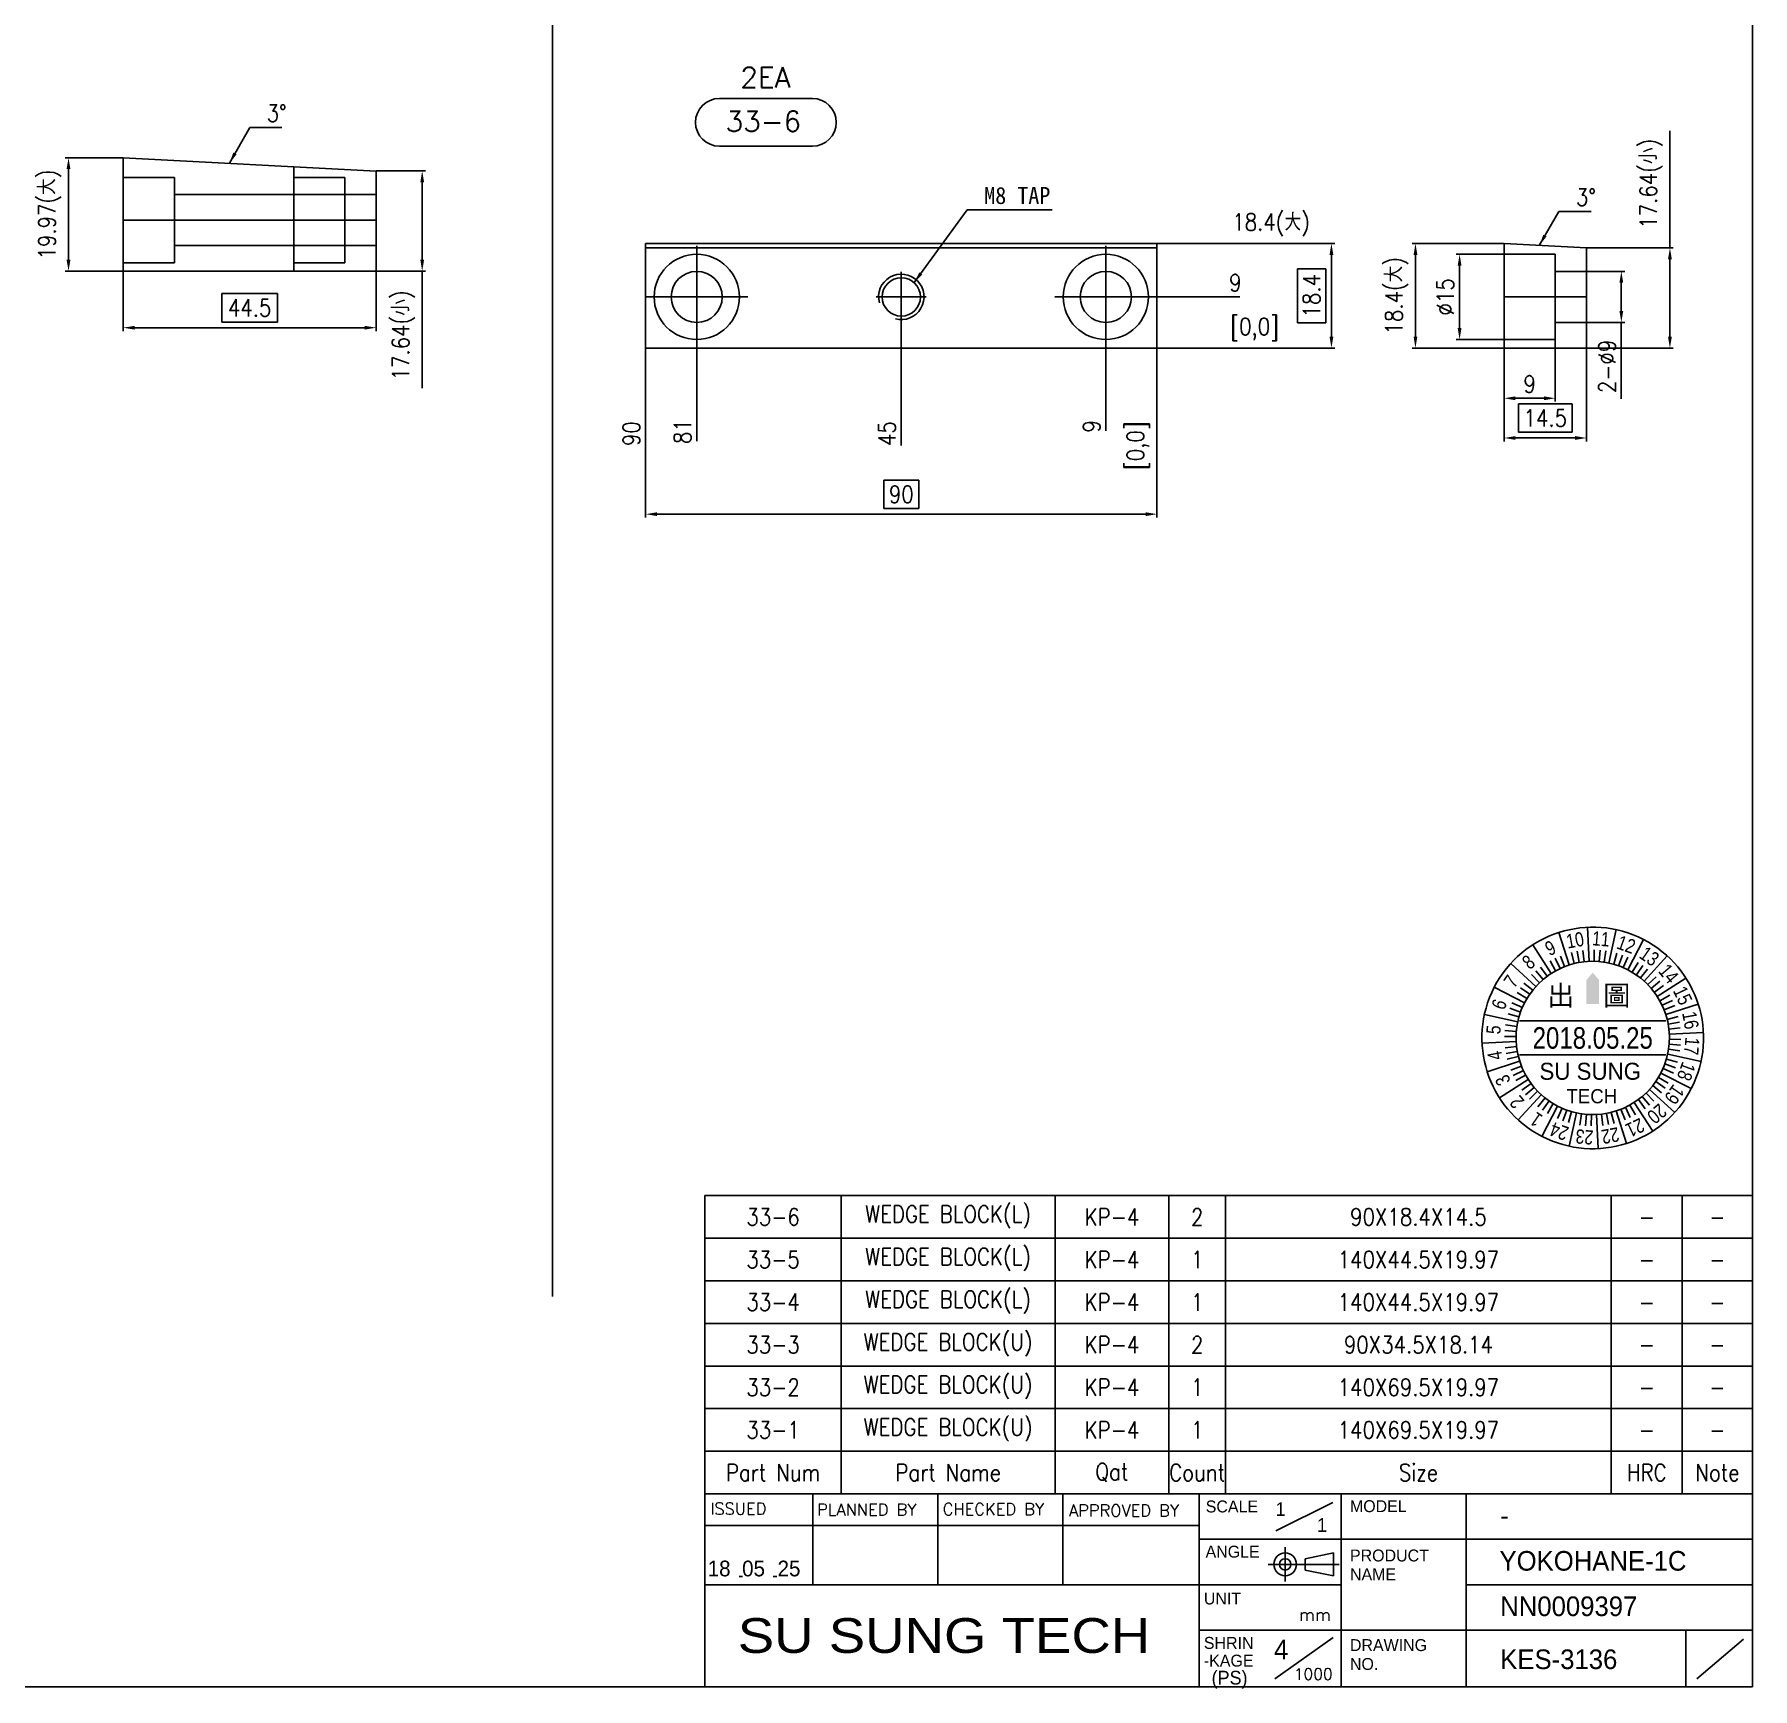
# Model space of a CAD drawing. Header units: millimetres. Extents: x 632 to 3922, y 1402 to 2001.
# Drawn here: x 1152.3 to 1454.7, y 1402.2 to 1693.4 of the extents above; entities that cross this region are included whole.
import ezdxf
from ezdxf.enums import TextEntityAlignment as Align
from ezdxf.lldxf.tags import DXFTag

# ---------------------------------------------------------------- set-up
doc = ezdxf.new("R2010")
doc.units = ezdxf.units.MM
for name, color, linetype in [('11', 11, 'Continuous'), ('2', 2, 'Continuous'), ('3', 3, 'Continuous'), ('4', 4, 'Continuous'), ('6', 6, 'Continuous'), ('7', 7, 'Continuous'), ('BCE', 1, 'CENTER'), ('BO', 7, 'Continuous'), ('BTL', 5, 'Continuous'), ('CE', 1, 'CENTER'), ('DIM', 7, 'Continuous'), ('L1', 31, 'Continuous')]:
    doc.layers.add(name, color=color, linetype=linetype)
doc.styles.add('1', font='ROMANK.shx')
doc.styles.add('JM_Standard', font='', dxfattribs={"height": 3})
doc.styles.add('KK', font='')
doc.styles.add('ROMANS', font='romans.shx', dxfattribs={"width": 0.8, "height": 3})
doc.styles.get("Standard").update_dxf_attribs({"font": ''})
doc.styles.add('SY', font='romans.shx', dxfattribs={"width": 0.85, "height": 3, "bigfont": 'ghs.shx'})
doc.styles.add('돋움', font='', dxfattribs={"width": 0.85})
doc.styles.get('JM_Standard').set_extended_font_data('DotumChe')
doc.styles.get('KK').set_extended_font_data('Gulim')
doc.styles.get('Standard').set_extended_font_data('Arial')
doc.styles.get('돋움').set_extended_font_data('Dotum')
tags = doc.linetypes.add('CENTER', pattern=[2, 1.25, -0.25, 0.25, -0.25]).pattern_tags.tags
tags[10:11] = [DXFTag(74, 4), DXFTag(75, 0), DXFTag(340, '0'), DXFTag(46, 1.0), DXFTag(50, 0.0), DXFTag(44, 0.0), DXFTag(45, 0.0)]
tags[8:9] = [DXFTag(74, 4), DXFTag(75, 0), DXFTag(340, '0'), DXFTag(46, 1.0), DXFTag(50, 0.0), DXFTag(44, 0.0), DXFTag(45, 0.0)]
tags[6:7] = [DXFTag(74, 4), DXFTag(75, 0), DXFTag(340, '0'), DXFTag(46, 1.0), DXFTag(50, 0.0), DXFTag(44, 0.0), DXFTag(45, 0.0)]
tags[4:5] = [DXFTag(74, 4), DXFTag(75, 0), DXFTag(340, '0'), DXFTag(46, 1.0), DXFTag(50, 0.0), DXFTag(44, 0.0), DXFTag(45, 0.0)]
doc.dimstyles.new('BaseStyle', dxfattribs={"dimtxt": 3, "dimasz": 2, "dimexe": 0.6, "dimexo": 0, "dimgap": 1, "dimtad": 1, "dimdsep": 46, "dimtxsty": 'SY', "dimcen": 0, "dimclrd": 3, "dimclre": 3, "dimclrt": 7, "dimaunit": 1, "dimazin": 0, "dimtfac": 1, "dimtmove": 0, "dimatfit": 3, "dimfxl": 1, "dimtolj": 1, "dimtzin": 0, "dimarcsym": 0})

# ---------------------------------------------------------------- blocks, each defined once
blk = doc.blocks.new('*D342')
at = {"layer": 'Defpoints', "color": 0}
for p in [(1167.95, 1671.71), (1158.32, 1651.74), (1167.95, 1651.74)]:
    blk.add_point(p, dxfattribs=at)
at = {"layer": 'DIM', "color": 3, "lineweight": -2}
for p, q in [((1167.95, 1671.71), (1157.72, 1671.71)), ((1158.32, 1669.71), (1158.32, 1653.74)), ((1167.95, 1651.74), (1157.72, 1651.74))]:
    blk.add_line(p, q, dxfattribs=at)
at = {"layer": 'DIM', "color": 3}
for points in [[(1158.65, 1669.71), (1157.98, 1669.71), (1158.32, 1671.71)], [(1157.98, 1653.74), (1158.65, 1653.74), (1158.32, 1651.74)]]:
    blk.add_solid(points, dxfattribs=at)
at = {"layer": 'DIM', "color": 7, "insert": (1155.03, 1661.72), "char_height": 3, "attachment_point": 5, "rotation": 90, "style": 'SY', "bg_fill": 3, "box_fill_scale": 1.1, "bg_fill_color": 256, "bg_fill_true_color": 13158600, "bg_fill_transparency": 0}
blk.add_mtext('\\A1;19.97(大)', dxfattribs=at)
blk = doc.blocks.new('*D343')
at = {"layer": 'Defpoints', "color": 0}
for p in [(1212.45, 1669.38), (1212.45, 1651.74), (1220.56, 1651.74)]:
    blk.add_point(p, dxfattribs=at)
at = {"layer": 'DIM', "color": 3, "lineweight": -2}
for p, q in [((1212.45, 1669.38), (1221.16, 1669.38)), ((1220.56, 1667.38), (1220.56, 1653.74)), ((1212.45, 1651.74), (1221.16, 1651.74)), ((1220.56, 1651.74), (1220.56, 1631.15))]:
    blk.add_line(p, q, dxfattribs=at)
at = {"layer": 'DIM', "color": 3}
for points in [[(1220.9, 1667.38), (1220.23, 1667.38), (1220.56, 1669.38)], [(1220.23, 1653.74), (1220.9, 1653.74), (1220.56, 1651.74)]]:
    blk.add_solid(points, dxfattribs=at)
at = {"layer": 'DIM', "color": 7, "insert": (1217.28, 1640.44), "char_height": 3, "attachment_point": 5, "rotation": 90, "style": 'SY', "bg_fill": 3, "box_fill_scale": 1.1, "bg_fill_color": 256, "bg_fill_true_color": 13158600, "bg_fill_transparency": 0}
blk.add_mtext('\\A1;17.64(小)', dxfattribs=at)
blk = doc.blocks.new('*D344')
at = {"layer": 'Defpoints', "color": 0}
for p in [(1167.95, 1651.74), (1212.45, 1651.74), (1167.95, 1641.79)]:
    blk.add_point(p, dxfattribs=at)
at = {"layer": 'DIM', "color": 3, "lineweight": -2}
for p, q in [((1167.95, 1651.74), (1167.95, 1641.19)), ((1212.45, 1651.74), (1212.45, 1641.19)), ((1210.45, 1641.79), (1169.95, 1641.79))]:
    blk.add_line(p, q, dxfattribs=at)
at = {"layer": 'DIM', "color": 3}
for points in [[(1169.95, 1642.12), (1169.95, 1641.46), (1167.95, 1641.79)], [(1210.45, 1641.46), (1210.45, 1642.12), (1212.45, 1641.79)]]:
    blk.add_solid(points, dxfattribs=at)
at = {"layer": 'DIM', "color": 7, "insert": (1190.2, 1645.29), "char_height": 3, "attachment_point": 5, "style": 'SY', "bg_fill": 3, "box_fill_scale": 1.1, "bg_fill_color": 256, "bg_fill_true_color": 13158600, "bg_fill_transparency": 0}
blk.add_mtext('\\A1;44.5', dxfattribs=at)
at = {"layer": 'DIM', "color": 3, "lineweight": -2}
for p, q in [((1195.08, 1647.79), (1185.31, 1647.79)), ((1185.31, 1647.79), (1185.31, 1642.79)), ((1195.08, 1642.79), (1195.08, 1647.79)), ((1185.31, 1642.79), (1195.08, 1642.79))]:
    blk.add_line(p, q, dxfattribs=at)
blk = doc.blocks.new('PCT_1_8')
at = {"layer": 'BCE'}
for p, q in [((0, 4.4), (0, -4.4)), ((4.4, 0), (-4.4, 0))]:
    blk.add_line(p, q, dxfattribs=at)
at = {"layer": 'BO'}
blk.add_circle((0, 0), 3.38, dxfattribs=at)
at = {"layer": 'BTL'}
blk.add_arc((0, 0), 4, 255, 195, dxfattribs=at)
blk = doc.blocks.new('*D352')
at = {"layer": 'BO', "color": 3, "lineweight": -2}
blk.add_line((1349.88, 1638.21), (1349.88, 1616.83), dxfattribs=at)
at = {"layer": 'Defpoints', "color": 0}
for p in [(1349.88, 1638.21), (1349.88, 1638.21), (1349.88, 1626.21)]:
    blk.add_point(p, dxfattribs=at)
at = {"layer": 'BO', "color": 2, "insert": (1346.59, 1621.02), "char_height": 3, "attachment_point": 5, "rotation": 90, "style": 'SY'}
blk.add_mtext('\\A1;[0,0]', dxfattribs=at)
blk = doc.blocks.new('*D353')
at = {"layer": 'BO', "color": 3, "lineweight": -2}
blk.add_line((1349.88, 1638.21), (1371.26, 1638.21), dxfattribs=at)
at = {"layer": 'Defpoints', "color": 0}
for p in [(1349.88, 1638.21), (1349.88, 1638.21), (1361.88, 1638.21)]:
    blk.add_point(p, dxfattribs=at)
at = {"layer": 'BO', "color": 2, "insert": (1367.07, 1641.49), "char_height": 3, "attachment_point": 5, "style": 'SY'}
blk.add_mtext('\\A1;[0,0]', dxfattribs=at)
blk = doc.blocks.new('*D354')
at = {"layer": 'BO', "color": 3, "lineweight": -2}
blk.add_line((1340.88, 1638.21), (1340.88, 1623.63), dxfattribs=at)
at = {"layer": 'Defpoints', "color": 0}
for p in [(1340.88, 1638.21), (1349.88, 1638.21)]:
    blk.add_point(p, dxfattribs=at)
at = {"layer": 'BO', "color": 7, "insert": (1338.38, 1624.42), "char_height": 3, "attachment_point": 5, "rotation": 90, "style": 'SY', "bg_fill": 3, "box_fill_scale": 1.1, "bg_fill_color": 256, "bg_fill_true_color": 13158600, "bg_fill_transparency": 0}
blk.add_mtext('\\A1;9', dxfattribs=at)
at = {"layer": 'Defpoints', "color": 0}
blk.add_point((1340.88, 1626.21), dxfattribs=at)
blk = doc.blocks.new('*D355')
at = {"layer": 'BO', "color": 3, "lineweight": -2}
blk.add_line((1304.88, 1647.21), (1304.88, 1621.08), dxfattribs=at)
at = {"layer": 'Defpoints', "color": 0}
for p in [(1304.88, 1647.21), (1349.88, 1638.21)]:
    blk.add_point(p, dxfattribs=at)
at = {"layer": 'BO', "color": 7, "insert": (1302.38, 1623.14), "char_height": 3, "attachment_point": 5, "rotation": 90, "style": 'SY', "bg_fill": 3, "box_fill_scale": 1.1, "bg_fill_color": 256, "bg_fill_true_color": 13158600, "bg_fill_transparency": 0}
blk.add_mtext('\\A1;45', dxfattribs=at)
at = {"layer": 'Defpoints', "color": 0}
blk.add_point((1304.88, 1626.21), dxfattribs=at)
blk = doc.blocks.new('*D356')
at = {"layer": 'BO', "color": 3, "lineweight": -2}
blk.add_line((1268.88, 1638.21), (1268.88, 1621.81), dxfattribs=at)
at = {"layer": 'Defpoints', "color": 0}
for p in [(1268.88, 1638.21), (1349.88, 1638.21)]:
    blk.add_point(p, dxfattribs=at)
at = {"layer": 'BO', "color": 7, "insert": (1266.38, 1623.51), "char_height": 3, "attachment_point": 5, "rotation": 90, "style": 'SY', "bg_fill": 3, "box_fill_scale": 1.1, "bg_fill_color": 256, "bg_fill_true_color": 13158600, "bg_fill_transparency": 0}
blk.add_mtext('\\A1;81', dxfattribs=at)
at = {"layer": 'Defpoints', "color": 0}
blk.add_point((1268.88, 1626.21), dxfattribs=at)
blk = doc.blocks.new('*D357')
at = {"layer": 'BO', "color": 3, "lineweight": -2}
blk.add_line((1259.88, 1638.21), (1259.88, 1621.08), dxfattribs=at)
at = {"layer": 'Defpoints', "color": 0}
for p in [(1259.88, 1638.21), (1349.88, 1638.21)]:
    blk.add_point(p, dxfattribs=at)
at = {"layer": 'BO', "color": 7, "insert": (1257.38, 1623.14), "char_height": 3, "attachment_point": 5, "rotation": 90, "style": 'SY', "bg_fill": 3, "box_fill_scale": 1.1, "bg_fill_color": 256, "bg_fill_true_color": 13158600, "bg_fill_transparency": 0}
blk.add_mtext('\\A1;90', dxfattribs=at)
at = {"layer": 'Defpoints', "color": 0}
blk.add_point((1259.88, 1626.21), dxfattribs=at)
blk = doc.blocks.new('*D358')
at = {"layer": 'BO', "color": 3, "lineweight": -2}
blk.add_line((1349.88, 1647.21), (1364.46, 1647.21), dxfattribs=at)
at = {"layer": 'Defpoints', "color": 0}
for p in [(1349.88, 1647.21), (1349.88, 1638.21)]:
    blk.add_point(p, dxfattribs=at)
at = {"layer": 'BO', "color": 7, "insert": (1363.67, 1649.71), "char_height": 3, "attachment_point": 5, "style": 'SY', "bg_fill": 3, "box_fill_scale": 1.1, "bg_fill_color": 256, "bg_fill_true_color": 13158600, "bg_fill_transparency": 0}
blk.add_mtext('\\A1;9', dxfattribs=at)
at = {"layer": 'Defpoints', "color": 0}
blk.add_point((1361.88, 1647.21), dxfattribs=at)
blk = doc.blocks.new('*D359')
at = {"layer": 'BO', "color": 3, "lineweight": -2}
blk.add_line((1349.88, 1656.61), (1377.04, 1656.61), dxfattribs=at)
at = {"layer": 'Defpoints', "color": 0}
for p in [(1349.88, 1656.61), (1349.88, 1638.21)]:
    blk.add_point(p, dxfattribs=at)
at = {"layer": 'BO', "color": 7, "insert": (1369.96, 1659.89), "char_height": 3, "attachment_point": 5, "style": 'SY', "bg_fill": 3, "box_fill_scale": 1.1, "bg_fill_color": 256, "bg_fill_true_color": 13158600, "bg_fill_transparency": 0}
blk.add_mtext('\\A1;18.4(大)', dxfattribs=at)
at = {"layer": 'Defpoints', "color": 0}
blk.add_point((1361.88, 1656.61), dxfattribs=at)
blk = doc.blocks.new('*D360')
at = {"layer": 'Defpoints', "color": 0}
for p in [(1259.88, 1638.21), (1349.88, 1638.21), (1349.88, 1608.96)]:
    blk.add_point(p, dxfattribs=at)
at = {"layer": 'DIM', "color": 3, "lineweight": -2}
for p, q in [((1259.88, 1638.21), (1259.88, 1608.36)), ((1349.88, 1638.21), (1349.88, 1608.36)), ((1261.88, 1608.96), (1347.88, 1608.96))]:
    blk.add_line(p, q, dxfattribs=at)
at = {"layer": 'DIM', "color": 3}
for points in [[(1261.88, 1609.3), (1261.88, 1608.63), (1259.88, 1608.96)], [(1347.88, 1608.63), (1347.88, 1609.3), (1349.88, 1608.96)]]:
    blk.add_solid(points, dxfattribs=at)
at = {"layer": 'DIM', "color": 7, "insert": (1304.88, 1612.46), "char_height": 3, "attachment_point": 5, "style": 'SY', "bg_fill": 3, "box_fill_scale": 1.1, "bg_fill_color": 256, "bg_fill_true_color": 13158600, "bg_fill_transparency": 0}
blk.add_mtext('\\A1;90', dxfattribs=at)
at = {"layer": 'DIM', "color": 3, "lineweight": -2}
for p, q in [((1307.94, 1614.96), (1301.82, 1614.96)), ((1301.82, 1614.96), (1301.82, 1609.96)), ((1307.94, 1609.96), (1307.94, 1614.96)), ((1301.82, 1609.96), (1307.94, 1609.96))]:
    blk.add_line(p, q, dxfattribs=at)
blk = doc.blocks.new('*D361')
at = {"layer": 'Defpoints', "color": 0}
for p in [(1370.41, 1656.61), (1380.58, 1656.61), (1349.88, 1638.21)]:
    blk.add_point(p, dxfattribs=at)
at = {"layer": 'DIM', "color": 3, "lineweight": -2}
for p, q in [((1370.41, 1656.61), (1381.18, 1656.61)), ((1380.58, 1640.21), (1380.58, 1654.61)), ((1349.88, 1638.21), (1381.18, 1638.21))]:
    blk.add_line(p, q, dxfattribs=at)
at = {"layer": 'DIM', "color": 3}
for points in [[(1380.92, 1654.61), (1380.25, 1654.61), (1380.58, 1656.61)], [(1380.25, 1640.21), (1380.92, 1640.21), (1380.58, 1638.21)]]:
    blk.add_solid(points, dxfattribs=at)
at = {"layer": 'DIM', "color": 7, "insert": (1377.08, 1647.41), "char_height": 3, "attachment_point": 5, "rotation": 90, "style": 'SY', "bg_fill": 3, "box_fill_scale": 1.1, "bg_fill_color": 256, "bg_fill_true_color": 13158600, "bg_fill_transparency": 0}
blk.add_mtext('\\A1;18.4', dxfattribs=at)
at = {"layer": 'DIM', "color": 3, "lineweight": -2}
for p, q in [((1379.58, 1652.17), (1374.58, 1652.17)), ((1374.58, 1652.17), (1374.58, 1642.64)), ((1379.58, 1642.64), (1379.58, 1652.17)), ((1374.58, 1642.64), (1379.58, 1642.64))]:
    blk.add_line(p, q, dxfattribs=at)
blk = doc.blocks.new('*D362')
at = {"layer": 'Defpoints', "color": 0}
for p in [(1425.47, 1651.71), (1425.47, 1642.71), (1431.6, 1642.71)]:
    blk.add_point(p, dxfattribs=at)
at = {"layer": 'DIM', "color": 3, "lineweight": -2}
for p, q in [((1425.47, 1651.71), (1432.2, 1651.71)), ((1431.6, 1649.71), (1431.6, 1644.71)), ((1425.47, 1642.71), (1432.2, 1642.71)), ((1431.6, 1642.71), (1431.6, 1629.24))]:
    blk.add_line(p, q, dxfattribs=at)
at = {"layer": 'DIM', "color": 3}
for points in [[(1431.93, 1649.71), (1431.27, 1649.71), (1431.6, 1651.71)], [(1431.27, 1644.71), (1431.93, 1644.71), (1431.6, 1642.71)]]:
    blk.add_solid(points, dxfattribs=at)
at = {"layer": 'DIM', "color": 7, "insert": (1429.1, 1634.97), "char_height": 3, "attachment_point": 5, "rotation": 90, "style": 'SY', "bg_fill": 3, "box_fill_scale": 1.1, "bg_fill_color": 256, "bg_fill_true_color": 13158600, "bg_fill_transparency": 0}
blk.add_mtext('\\A1;2-%%c9', dxfattribs=at)
blk = doc.blocks.new('*D363')
at = {"layer": 'Defpoints', "color": 0}
for p in [(1403.14, 1654.71), (1410.97, 1654.71), (1410.97, 1639.71)]:
    blk.add_point(p, dxfattribs=at)
at = {"layer": 'DIM', "color": 3, "lineweight": -2}
for p, q in [((1410.97, 1654.71), (1402.54, 1654.71)), ((1403.14, 1641.71), (1403.14, 1652.71)), ((1410.97, 1639.71), (1402.54, 1639.71))]:
    blk.add_line(p, q, dxfattribs=at)
at = {"layer": 'DIM', "color": 3}
for points in [[(1403.47, 1652.71), (1402.8, 1652.71), (1403.14, 1654.71)], [(1402.8, 1641.71), (1403.47, 1641.71), (1403.14, 1639.71)]]:
    blk.add_solid(points, dxfattribs=at)
at = {"layer": 'DIM', "color": 7, "insert": (1400.64, 1647.21), "char_height": 3, "attachment_point": 5, "rotation": 90, "style": 'SY', "bg_fill": 3, "box_fill_scale": 1.1, "bg_fill_color": 256, "bg_fill_true_color": 13158600, "bg_fill_transparency": 0}
blk.add_mtext('\\A1;%%c15', dxfattribs=at)
blk = doc.blocks.new('*D364')
at = {"layer": 'Defpoints', "color": 0}
for p in [(1410.97, 1656.61), (1395.37, 1638.21), (1410.97, 1638.21)]:
    blk.add_point(p, dxfattribs=at)
at = {"layer": 'DIM', "color": 3, "lineweight": -2}
for p, q in [((1410.97, 1656.61), (1394.77, 1656.61)), ((1395.37, 1654.61), (1395.37, 1640.21)), ((1410.97, 1638.21), (1394.77, 1638.21))]:
    blk.add_line(p, q, dxfattribs=at)
at = {"layer": 'DIM', "color": 3}
for points in [[(1395.7, 1654.61), (1395.04, 1654.61), (1395.37, 1656.61)], [(1395.04, 1640.21), (1395.7, 1640.21), (1395.37, 1638.21)]]:
    blk.add_solid(points, dxfattribs=at)
at = {"layer": 'DIM', "color": 7, "insert": (1392.08, 1647.41), "char_height": 3, "attachment_point": 5, "rotation": 90, "style": 'SY', "bg_fill": 3, "box_fill_scale": 1.1, "bg_fill_color": 256, "bg_fill_true_color": 13158600, "bg_fill_transparency": 0}
blk.add_mtext('\\A1;18.4(大)', dxfattribs=at)
blk = doc.blocks.new('*D365')
at = {"layer": 'Defpoints', "color": 0}
for p in [(1419.97, 1639.71), (1410.97, 1638.21), (1419.97, 1629.37)]:
    blk.add_point(p, dxfattribs=at)
at = {"layer": 'DIM', "color": 3, "lineweight": -2}
for p, q in [((1419.97, 1639.71), (1419.97, 1628.77)), ((1410.97, 1638.21), (1410.97, 1628.77)), ((1412.97, 1629.37), (1417.97, 1629.37))]:
    blk.add_line(p, q, dxfattribs=at)
at = {"layer": 'DIM', "color": 3}
for points in [[(1412.97, 1629.7), (1412.97, 1629.03), (1410.97, 1629.37)], [(1417.97, 1629.03), (1417.97, 1629.7), (1419.97, 1629.37)]]:
    blk.add_solid(points, dxfattribs=at)
at = {"layer": 'DIM', "color": 7, "insert": (1415.47, 1631.87), "char_height": 3, "attachment_point": 5, "style": 'SY', "bg_fill": 3, "box_fill_scale": 1.1, "bg_fill_color": 256, "bg_fill_true_color": 13158600, "bg_fill_transparency": 0}
blk.add_mtext('\\A1;9', dxfattribs=at)
blk = doc.blocks.new('*D366')
at = {"layer": 'Defpoints', "color": 0}
for p in [(1410.97, 1638.21), (1425.47, 1638.21), (1425.47, 1622.38)]:
    blk.add_point(p, dxfattribs=at)
at = {"layer": 'DIM', "color": 3, "lineweight": -2}
for p, q in [((1410.97, 1638.21), (1410.97, 1621.78)), ((1425.47, 1638.21), (1425.47, 1621.78)), ((1412.97, 1622.38), (1423.47, 1622.38))]:
    blk.add_line(p, q, dxfattribs=at)
at = {"layer": 'DIM', "color": 3}
for points in [[(1412.97, 1622.71), (1412.97, 1622.04), (1410.97, 1622.38)], [(1423.47, 1622.04), (1423.47, 1622.71), (1425.47, 1622.38)]]:
    blk.add_solid(points, dxfattribs=at)
at = {"layer": 'DIM', "color": 7, "insert": (1418.22, 1625.88), "char_height": 3, "attachment_point": 5, "style": 'SY', "bg_fill": 3, "box_fill_scale": 1.1, "bg_fill_color": 256, "bg_fill_true_color": 13158600, "bg_fill_transparency": 0}
blk.add_mtext('\\A1;14.5', dxfattribs=at)
at = {"layer": 'DIM', "color": 3, "lineweight": -2}
for p, q in [((1422.92, 1628.38), (1413.52, 1628.38)), ((1413.52, 1628.38), (1413.52, 1623.38)), ((1422.92, 1623.38), (1422.92, 1628.38)), ((1413.52, 1623.38), (1422.92, 1623.38))]:
    blk.add_line(p, q, dxfattribs=at)
blk = doc.blocks.new('*D367')
at = {"layer": 'Defpoints', "color": 0}
for p in [(1425.47, 1655.85), (1440.15, 1655.85), (1425.47, 1638.21)]:
    blk.add_point(p, dxfattribs=at)
at = {"layer": 'DIM', "color": 3, "lineweight": -2}
for p, q in [((1440.15, 1655.85), (1440.15, 1676.44)), ((1425.47, 1655.85), (1440.75, 1655.85)), ((1440.15, 1640.21), (1440.15, 1653.85)), ((1425.47, 1638.21), (1440.75, 1638.21))]:
    blk.add_line(p, q, dxfattribs=at)
at = {"layer": 'DIM', "color": 3}
for points in [[(1440.49, 1653.85), (1439.82, 1653.85), (1440.15, 1655.85)], [(1439.82, 1640.21), (1440.49, 1640.21), (1440.15, 1638.21)]]:
    blk.add_solid(points, dxfattribs=at)
at = {"layer": 'DIM', "color": 7, "insert": (1436.87, 1667.14), "char_height": 3, "attachment_point": 5, "rotation": 90, "style": 'SY', "bg_fill": 3, "box_fill_scale": 1.1, "bg_fill_color": 256, "bg_fill_true_color": 13158600, "bg_fill_transparency": 0}
blk.add_mtext('\\A1;17.64(小)', dxfattribs=at)
blk = doc.blocks.new('A$C2EA02300')
for p, q in [((832, 9), (832, 585)), ((9, 9), (832, 9))]:
    blk.add_line(p, q)
blk = doc.blocks.new('20150224_1715439')
for p, q in [((-184.4, 34), (0, 34)), ((-184.4, 34), (-184.4, 0)), ((0, 0), (0, 34)), ((-184.4, 0), (0, 0))]:
    blk.add_line(p, q)
at = {"layer": 'L1', "color": 11}
for p, q in [((-165.4, 34), (-165.4, 18)), ((-143.4, 34), (-143.4, 18)), ((-121.4, 34), (-121.4, 18)), ((-97.4, 34), (-97.4, 0)), ((-72.4, 34), (-72.4, 0)), ((-50.4, 34), (-50.4, 0)), ((-73.9, 32.5), (-83.9, 27.5)), ((-184.4, 28.41), (-97.4, 28.41)), ((-97.4, 26), (0, 26)), ((-97.4, 26), (0, 26)), ((-82.27, 24.59), (-82.27, 18.59)), ((-85.27, 21.59), (-72.77, 21.59)), ((-78.77, 22.59), (-73.77, 23.59)), ((-78.77, 20.59), (-78.77, 22.59)), ((-73.77, 23.59), (-73.77, 19.59)), ((-73.77, 19.59), (-78.77, 20.59)), ((-184.4, 18), (-97.4, 18)), ((-97.4, 18), (-72.4, 18)), ((-50.4, 18), (0, 18)), ((-97.4, 10), (0, 10)), ((-11.74, 10), (-11.74, 0)), ((-73.84, 8.72), (-84.11, 1.44)), ((-9.81, 1.42), (-1.59, 8.43))]:
    blk.add_line(p, q, dxfattribs=at)
for radius in [2, 1]:
    blk.add_circle((-82.27, 21.59), radius, dxfattribs=at)
for s, height, style, p in [('ISSUED', 2.09, 'ROMANS', (-183.43, 30.35)), ('PLANNED BY', 2.09, 'ROMANS', (-164.64, 30.18)), ('CHECKED BY', 2.09, 'ROMANS', (-142.53, 30.26)), ('APPROVED BY', 2.09, 'ROMANS', (-120.3, 30.01)), ('SCALE', 2.1, '1', (-96.25, 30.73)), ('MODEL', 2.1, '1', (-70.87, 30.78)), ('ANGLE', 2.1, '1', (-96.28, 22.77)), ('PRODUCT', 2.1, '1', (-70.86, 22.1)), ('NAME', 2.1, '1', (-70.86, 18.79)), ('UNIT', 2.1, '1', (-96.58, 14.53)), ('mm', 2.2, 'ROMANS', (-79.86, 11.66)), ('SHRIN', 2.1, '1', (-96.58, 6.71)), ('DRAWING', 2.1, '1', (-70.87, 6.32)), ('-KAGE', 2.1, '1', (-96.58, 3.59)), ('1000', 2, 'ROMANS', (-80.76, 1.27)), ('NO.', 2.1, '1', (-70.87, 3))]:
    blk.add_text(s, height=height, dxfattribs=dict(style=style)).set_placement(p)
at = {"width": 2.57645}
blk.add_text('    .  .', height=2, dxfattribs=at).set_placement((-187.07, 19.3), (-171.07, 19.3), align=Align.FIT)
at = {"layer": '2', "style": 'KK', "width": 1.2}
blk.add_text('SU SUNG TECH', height=6.12, dxfattribs=at).set_placement((-178.61, 6))
blk = doc.blocks.new('20180522_1619423')
blk.add_blockref('20150224_1715439', (97.4, -26))
at = {"style": 'KK'}
for p in [(13.45, 5.32), (20.74, 2.52)]:
    blk.add_text('1', height=2.42, dxfattribs=at).set_placement(p, align=Align.MIDDLE_LEFT)
at = {"layer": '2', "style": 'KK'}
for s, height, p in [('-', 3.46, (52.98, 4.21)), ('YOKOHANE-1C', 3.456, (52.85, -3.79)), ('NN0009397', 3.456, (52.98, -11.79)), ('(PS)', 2.419, (2.18, -24.36))]:
    blk.add_text(s, height=height, dxfattribs=at).set_placement(p, align=Align.MIDDLE_LEFT)
at = {"layer": '6', "style": 'KK'}
for s, height, p in [('18', 2.765, (-86.5, -5.14)), ('05', 2.765, (-80.44, -5.14)), ('4', 3.46, (13.16, -19.41)), ('KES-3136', 3.456, (52.98, -21.12))]:
    blk.add_text(s, height=height, dxfattribs=at).set_placement(p, align=Align.MIDDLE_LEFT)
blk = doc.blocks.new('20180524_1220527')
at = {"layer": '4'}
for p, q in [((-4.12, 6.86), (-5.94, 12.57)), ((-0.65, 7.48), (-0.94, 13.48)), ((2.86, 7.19), (4.14, 13.06)), ((-7.3, 5.35), (-10.55, 10.4)), ((-2.4, 7.28), (-2.76, 9.25)), ((-1.53, 7.41), (-1.75, 9.4)), ((0.24, 7.5), (0.27, 9.5)), ((1.12, 7.45), (1.28, 9.45)), ((2, 7.35), (2.29, 9.33)), ((6.18, 6), (8.93, 11.34)), ((-9.99, 3.08), (-14.43, 7.11)), ((-8.03, 4.85), (-9.22, 6.46)), ((-6.54, 5.81), (-7.51, 7.56)), ((-5.76, 6.21), (-6.61, 8.02)), ((-4.95, 6.56), (-5.68, 8.42)), ((-3.27, 7.1), (-3.75, 9.04)), ((3.72, 6.98), (4.27, 8.9)), ((4.56, 6.71), (5.24, 8.59)), ((5.38, 6.38), (6.18, 8.21)), ((6.95, 5.57), (7.98, 7.29)), ((7.69, 5.09), (8.83, 6.74)), ((8.4, 4.57), (9.65, 6.13)), ((9.08, 3.99), (13.11, 8.43)), ((-10.57, 2.4), (-12.13, 3.65)), ((-9.38, 3.71), (-10.77, 5.15)), ((-8.72, 4.3), (-10.01, 5.83)), ((9.71, 3.38), (11.15, 4.77)), ((10.3, 2.72), (11.83, 4.01)), ((10.85, 2.03), (12.46, 3.22)), ((11.35, 1.3), (16.4, 4.55)), ((-12, 0.18), (-17.34, 2.93)), ((-12.38, -0.62), (-14.21, 0.18)), ((-11.57, 0.95), (-13.29, 1.98)), ((-11.09, 1.69), (-12.74, 2.83)), ((11.81, 0.54), (13.56, 1.51)), ((12.21, -0.24), (14.02, 0.61)), ((-13.19, -3.14), (-19.06, -1.86)), ((-12.98, -2.28), (-14.9, -1.73)), ((-12.71, -1.44), (-14.59, -0.76)), ((-12.89, -3), (12.89, -3)), ((12.56, -1.05), (14.42, -0.32)), ((12.86, -1.88), (18.57, -0.06)), ((13.1, -2.73), (15.04, -2.25)), ((-13.5, -5.76), (-15.5, -5.73)), ((-13.45, -4.88), (-15.45, -4.72)), ((-13.35, -4), (-15.33, -3.71)), ((13.28, -3.6), (15.25, -3.24)), ((13.41, -4.47), (15.4, -4.25)), ((13.48, -5.35), (19.48, -5.06)), ((-13.48, -6.65), (-19.48, -6.94)), ((-13.41, -7.53), (-15.4, -7.75)), ((-13.28, -8.4), (-15.25, -8.76)), ((-12.89, -9), (12.89, -9)), ((13.19, -8.86), (19.06, -10.14)), ((13.35, -8), (15.33, -8.29)), ((13.45, -7.12), (15.45, -7.28)), ((13.5, -6.24), (15.5, -6.27)), ((-12.86, -10.12), (-18.57, -11.94)), ((-13.1, -9.27), (-15.04, -9.75)), ((-12.56, -10.95), (-14.42, -11.68)), ((-12.21, -11.76), (-14.02, -12.61)), ((12.38, -11.38), (14.21, -12.18)), ((12.71, -10.56), (14.59, -11.24)), ((12.98, -9.72), (14.9, -10.27)), ((-11.35, -13.3), (-16.4, -16.55)), ((-11.81, -12.54), (-13.56, -13.51)), ((-10.85, -14.03), (-12.46, -15.22)), ((-10.3, -14.72), (-11.83, -16.01)), ((9.99, -15.08), (14.43, -19.11)), ((10.57, -14.4), (12.13, -15.65)), ((11.09, -13.69), (12.74, -14.83)), ((11.57, -12.95), (13.29, -13.98)), ((12, -12.18), (17.34, -14.93)), ((-9.08, -15.99), (-13.11, -20.43)), ((-9.71, -15.38), (-11.15, -16.77)), ((-8.4, -16.57), (-9.65, -18.13)), ((-6.18, -18), (-8.93, -23.34)), ((-7.69, -17.09), (-8.83, -18.74)), ((-6.95, -17.57), (-7.98, -19.29)), ((6.54, -17.81), (7.51, -19.56)), ((7.3, -17.35), (10.55, -22.4)), ((8.03, -16.85), (9.22, -18.46)), ((8.72, -16.3), (10.01, -17.83)), ((9.38, -15.71), (10.77, -17.15)), ((-5.38, -18.38), (-6.18, -20.21)), ((-4.56, -18.71), (-5.24, -20.59)), ((-3.72, -18.98), (-4.27, -20.9)), ((-2.86, -19.19), (-4.14, -25.06)), ((-2, -19.35), (-2.29, -21.33)), ((-1.12, -19.45), (-1.28, -21.45)), ((-0.24, -19.5), (-0.27, -21.5)), ((0.65, -19.48), (0.94, -25.48)), ((1.53, -19.41), (1.75, -21.4)), ((2.4, -19.28), (2.76, -21.25)), ((3.27, -19.1), (3.75, -21.04)), ((4.12, -18.86), (5.94, -24.57)), ((4.95, -18.56), (5.68, -20.42)), ((5.76, -18.21), (6.61, -20.02))]:
    blk.add_line(p, q, dxfattribs=at)
blk.add_lwpolyline([(0, 0, 2.2, 2.2, 0), (0, 2.75, 4.65, 0, 0), (0, 5.5, 0, 0, 0)], format="xyseb", dxfattribs=at)
at = {"layer": '6'}
for radius, start, end in [(19.5, 332.75, 152.75), (13.5, 332.75, 152.75), (19.5, 152.75, 332.75), (13.5, 152.75, 332.75)]:
    blk.add_arc((0, -6), radius, start, end, dxfattribs=at)
at = {"layer": '2', "style": 'KK'}
for s, height, p in [('出    圖', 3.5, (-8.02, 1.47)), ('SU SUNG', 3, (-9.38, -11.87)), ('TECH', 2.5, (-4.61, -16.26))]:
    blk.add_text(s, height=height, dxfattribs=at).set_placement(p, align=Align.MIDDLE_LEFT)
at = {"layer": '4', "style": '돋움', "width": 0.85}
for s, rotation, p in [('10', 10.25, (-3.11, 11.22)), ('11', 355.25, (1.45, 11.44)), ('9', 25.25, (-7.46, 9.83)), ('12', 340.25, (5.91, 10.47)), ('13', 325.25, (9.97, 8.38)), ('8', 40.25, (-11.31, 7.36)), ('14', 310.25, (13.36, 5.31)), ('7', 55.25, (-14.38, 3.97)), ('6', 70.25, (-16.47, -0.09)), ('15', 295.25, (15.83, 1.46)), ('16', 280.25, (17.22, -2.89)), ('5', 85.25, (-17.44, -4.55)), ('17', 265.25, (17.44, -7.45)), ('4', 100.25, (-17.22, -9.11)), ('18', 250.25, (16.47, -11.91)), ('3', 115.25, (-15.83, -13.46)), ('19', 235.25, (14.38, -15.97)), ('2', 130.25, (-13.36, -17.31)), ('20', 220.25, (11.31, -19.36)), ('1', 145.25, (-9.97, -20.38)), ('24', 160.25, (-5.91, -22.47)), ('21', 205.25, (7.46, -21.83)), ('23', 175.25, (-1.45, -23.44)), ('22', 190.25, (3.11, -23.22))]:
    blk.add_text(s, height=2.5, rotation=rotation, dxfattribs=at).set_placement(p, align=Align.MIDDLE)
at = {"layer": '6', "style": '돋움', "width": 0.85}
blk.add_text('2018.05.25', height=3.8, dxfattribs=at).set_placement((0, -6), align=Align.MIDDLE)

msp = doc.modelspace()

# ---------------------------------------------------------------- linework, layer by layer
for p, q in [((1425.469, 1655.847), (1410.969, 1656.608)), ((1419.969, 1654.709), (1410.969, 1654.709)), ((1419.969, 1639.709), (1419.969, 1654.709)), ((1425.469, 1651.709), (1419.969, 1651.709)), ((1419.969, 1642.709), (1425.469, 1642.709)), ((1410.969, 1639.709), (1419.969, 1639.709)), ((1425.469, 1638.209), (1410.969, 1638.209))]:
    msp.add_line(p, q)
at = {"layer": '11'}
msp.add_line((1243.513, 1727.018), (1243.513, 1471.207), dxfattribs=at)
at = {"layer": '2'}
for p, q in [((1197.946, 1665.238), (1197.946, 1670.137)), ((1176.946, 1668.238), (1167.946, 1668.238)), ((1176.946, 1653.238), (1176.946, 1668.238)), ((1206.946, 1668.238), (1197.946, 1668.238)), ((1206.946, 1653.238), (1206.946, 1668.238)), ((1212.446, 1665.238), (1176.946, 1665.238)), ((1197.946, 1656.238), (1197.946, 1665.238)), ((1176.946, 1656.238), (1212.446, 1656.238)), ((1197.946, 1651.738), (1197.946, 1656.238)), ((1259.881, 1655.847), (1349.881, 1655.847)), ((1167.946, 1653.238), (1176.946, 1653.238)), ((1197.946, 1653.238), (1206.946, 1653.238))]:
    msp.add_line(p, q, dxfattribs=at)
at = {"layer": '3'}
for p, q in [((1272.86, 1682.144), (1289.233, 1682.144)), ((1289.233, 1673.744), (1272.86, 1673.744))]:
    msp.add_line(p, q, dxfattribs=at)
for centre, start, end in [((1272.86, 1677.944), 90, 180), ((1289.233, 1677.944), 0, 90), ((1272.86, 1677.944), 180, 270), ((1289.233, 1677.944), 270, 0)]:
    msp.add_arc(centre, 4.2, start, end, dxfattribs=at)
at = {"layer": '7'}
for p, q in [((1167.946, 1671.711), (1212.446, 1669.376)), ((1167.946, 1671.711), (1167.946, 1651.738)), ((1212.446, 1669.376), (1212.446, 1651.738)), ((1259.881, 1638.209), (1259.881, 1656.608)), ((1259.881, 1656.608), (1349.881, 1656.608)), ((1349.881, 1656.608), (1349.881, 1638.209)), ((1410.969, 1656.608), (1410.969, 1638.209)), ((1425.469, 1638.209), (1425.469, 1655.847)), ((1167.946, 1651.738), (1212.446, 1651.738)), ((1259.881, 1638.209), (1349.881, 1638.209))]:
    msp.add_line(p, q, dxfattribs=at)
for centre, radius in [((1268.881, 1647.209), 7.5), ((1340.881, 1647.209), 7.5), ((1268.881, 1647.209), 4.5), ((1340.881, 1647.209), 4.5)]:
    msp.add_circle(centre, radius, dxfattribs=at)
at = {"layer": 'BO', "color": 3}
msp.add_lwpolyline([(1454.709, 1436.489), (1454.709, 1443.989), (1270.319, 1443.989), (1270.319, 1436.489), (1454.709, 1436.489), (1454.709, 1451.489), (1270.319, 1451.489), (1270.319, 1436.489), (1454.709, 1436.489), (1454.709, 1458.989), (1270.319, 1458.989), (1270.319, 1436.489), (1454.709, 1436.489), (1454.709, 1466.489), (1270.319, 1466.489), (1270.319, 1436.489), (1454.709, 1436.489), (1454.709, 1473.989), (1270.319, 1473.989), (1270.319, 1436.489), (1454.709, 1436.489), (1454.709, 1481.489), (1270.319, 1481.489), (1270.319, 1436.489), (1454.709, 1436.489), (1454.709, 1488.989), (1270.319, 1488.989), (1270.319, 1436.489), (1454.709, 1436.489), (1454.709, 1488.989), (1442.309, 1488.989), (1442.309, 1436.489), (1454.709, 1436.489), (1454.709, 1488.989), (1429.839, 1488.989), (1429.839, 1436.489), (1454.709, 1436.489), (1454.709, 1488.989), (1361.949, 1488.989), (1361.949, 1436.489), (1454.709, 1436.489), (1454.709, 1488.989), (1351.949, 1488.989), (1351.949, 1436.489), (1454.709, 1436.489), (1454.709, 1488.989), (1331.949, 1488.989), (1331.949, 1436.489), (1454.709, 1436.489), (1454.709, 1488.989), (1294.319, 1488.989), (1294.319, 1436.489), (1454.709, 1436.489)], close=True, dxfattribs=at)
at = {"layer": 'CE'}
for p, q in [((1212.446, 1660.738), (1167.946, 1660.738)), ((1268.881, 1638.209), (1268.881, 1656.209)), ((1340.881, 1638.209), (1340.881, 1656.209)), ((1259.881, 1647.209), (1277.881, 1647.209)), ((1331.881, 1647.209), (1349.881, 1647.209)), ((1425.469, 1647.209), (1410.969, 1647.209))]:
    msp.add_line(p, q, dxfattribs=at)

# ---------------------------------------------------------------- block references
for name, p in [('20180524_1220527', (1426.568, 1522.755)), ('20180522_1619423', (1357.309, 1428.489))]:
    msp.add_blockref(name, p)
at = {"layer": 'BO'}
msp.add_blockref('PCT_1_8', (1304.881, 1647.209), dxfattribs=at)

# ---------------------------------------------------------------- texts
at = {"style": 'ROMANS'}
msp.add_text('2EA', height=3.6, dxfattribs=at).set_placement((1285.347, 1684.071), align=Align.RIGHT)
at = {"layer": '6', "style": 'ROMANS'}
msp.add_text('33-6', height=3.6, dxfattribs=at).set_placement((1287.243, 1676.308), align=Align.RIGHT)
at = {"layer": '6', "style": 'KK'}
msp.add_text('25', height=2.7648, dxfattribs=at).set_placement((1283.109, 1423.348), align=Align.MIDDLE_LEFT)
at = {"layer": '7', "char_height": 3}
for s, insert, attachment_point, style in [('\\A1;3%%d', (1193.2, 1678.04), 7, 'SY'), ('M8 TAP  ', (1319.479, 1663.52), 7, 'JM_Standard'), ('\\A1;3%%d', (1423.624, 1663.259), 7, 'SY'), ('33-6', (1282.319, 1485.239), 5, 'SY'), ('WEDGE BLOCK(L)', (1313.134, 1485.239), 5, 'SY'), ('KP-4', (1341.949, 1485.239), 5, 'SY'), ('2', (1356.949, 1485.239), 5, 'SY'), ('90X18.4X14.5', (1395.894, 1485.239), 5, 'SY'), ('-', (1436.074, 1485.239), 5, 'SY'), ('-', (1448.509, 1485.239), 5, 'SY'), ('33-5', (1282.319, 1477.739), 5, 'SY'), ('WEDGE BLOCK(L)', (1313.134, 1477.739), 5, 'SY'), ('KP-4', (1341.949, 1477.739), 5, 'SY'), ('1', (1356.949, 1477.739), 5, 'SY'), ('140X44.5X19.97', (1395.894, 1477.739), 5, 'SY'), ('-', (1436.074, 1477.739), 5, 'SY'), ('-', (1448.509, 1477.739), 5, 'SY'), ('WEDGE BLOCK(L)', (1313.134, 1470.239), 5, 'SY'), ('33-4', (1282.319, 1470.239), 5, 'SY'), ('KP-4', (1341.949, 1470.239), 5, 'SY'), ('1', (1356.949, 1470.239), 5, 'SY'), ('140X44.5X19.97', (1395.894, 1470.239), 5, 'SY'), ('-', (1436.074, 1470.239), 5, 'SY'), ('-', (1448.509, 1470.239), 5, 'SY'), ('33-3', (1282.319, 1462.739), 5, 'SY'), ('WEDGE BLOCK(U)', (1313.134, 1462.739), 5, 'SY'), ('KP-4', (1341.949, 1462.739), 5, 'SY'), ('2', (1356.949, 1462.739), 5, 'SY'), ('90X34.5X18.14', (1395.894, 1462.739), 5, 'SY'), ('-', (1436.074, 1462.739), 5, 'SY'), ('-', (1448.509, 1462.739), 5, 'SY'), ('WEDGE BLOCK(U)', (1313.134, 1455.239), 5, 'SY'), ('33-2', (1282.319, 1455.239), 5, 'SY'), ('KP-4', (1341.949, 1455.239), 5, 'SY'), ('1', (1356.949, 1455.239), 5, 'SY'), ('140X69.5X19.97', (1395.894, 1455.239), 5, 'SY'), ('-', (1436.074, 1455.239), 5, 'SY'), ('-', (1448.509, 1455.239), 5, 'SY'), ('33-1', (1282.319, 1447.739), 5, 'SY'), ('WEDGE BLOCK(U)', (1313.134, 1447.739), 5, 'SY'), ('KP-4', (1341.949, 1447.739), 5, 'SY'), ('1', (1356.949, 1447.739), 5, 'SY'), ('140X69.5X19.97', (1395.894, 1447.739), 5, 'SY'), ('-', (1436.074, 1447.739), 5, 'SY'), ('-', (1448.509, 1447.739), 5, 'SY'), ('Part Num', (1282.319, 1440.239), 5, 'SY'), ('Part Name', (1313.134, 1440.239), 5, 'SY'), ('Qat', (1341.949, 1440.239), 5, 'SY'), ('Count', (1356.949, 1440.239), 5, 'SY'), ('Size', (1395.894, 1440.239), 5, 'SY'), ('HRC', (1436.074, 1440.239), 5, 'SY'), ('Note', (1448.509, 1440.239), 5, 'SY')]:
    msp.add_mtext(s, dxfattribs=dict(at, insert=insert, attachment_point=attachment_point, style=style))

# ---------------------------------------------------------------- dimensions: what is measured, and where the dimension line sits
at = {"layer": 'BO'}
for offset, dtype, picture, middle in [((12, 0), 0, '*D353', (1367.07, 1641.495)), ((0, -12), 1, '*D352', (1346.595, 1621.02))]:
    dim = msp.add_ordinate_dim(feature_location=(1349.881, 1638.209), offset=offset, dtype=dtype, origin=(1349.881, 1638.209), text='[0,0]', dimstyle='BaseStyle', override={"dimclrt": 2}, dxfattribs=at)
    dim.commit()
    dim.dimension.update_dxf_attribs({"geometry": picture, "text_midpoint": middle})

# ---------------------------------------------------------------- leaders
at = {"layer": 'BO', "annotation_type": 0, "has_hookline": 1, "hookline_direction": 0, "text_width": 11.94}
msp.add_leader([(1307.132, 1649.724), (1316.479, 1662.52), (1318.479, 1662.52)], dimstyle='BaseStyle', override={"dimscale": 1, "dimgap": 1, "dimtad": 1}, dxfattribs=at)
at = {"layer": 'DIM', "annotation_type": 0, "has_hookline": 1, "hookline_direction": 0, "text_width": 2.671}
for points in [[(1186.629, 1670.731), (1190.2, 1677.04), (1192.2, 1677.04)], [(1417.16, 1656.283), (1420.624, 1662.259), (1422.624, 1662.259)]]:
    msp.add_leader(points, dimstyle='BaseStyle', override={"dimtfill": 1}, dxfattribs=at)

# ---------------------------------------------------------------- next in the draw order: dimensions: what is measured, and where the dimension line sits
at = {"layer": 'BO'}
dim = msp.add_ordinate_dim(feature_location=(1340.881, 1638.209), offset=(0, -12), dtype=1, origin=(1349.881, 1638.209), dimstyle='BaseStyle', override={"dimtfill": 1}, dxfattribs=at)
dim.commit()
dim.dimension.update_dxf_attribs({"geometry": '*D354', "text_midpoint": (1338.381, 1624.42)})
at = {"layer": 'DIM'}
for base, p1, p2, text, picture, middle in [((1158.316, 1651.738), (1167.946, 1671.711), (1167.946, 1651.738), '<>(大)', '*D342', (1155.031, 1661.725)), ((1220.563, 1651.738), (1212.446, 1669.376), (1212.446, 1651.738), '<>(小)', '*D343', (1217.277, 1640.442)), ((1403.138, 1654.709), (1410.969, 1639.709), (1410.969, 1654.709), '%%c<>', '*D363', (1400.638, 1647.209)), ((1431.601, 1642.709), (1425.469, 1651.709), (1425.469, 1642.709), '2-%%c<>', '*D362', (1429.101, 1634.973))]:
    dim = msp.add_linear_dim(base=base, p1=p1, p2=p2, angle=90, text=text, dimstyle='BaseStyle', override={"dimtfill": 1}, dxfattribs=at)
    dim.commit()
    dim.dimension.update_dxf_attribs({"geometry": picture, "text_midpoint": middle})

# ---------------------------------------------------------------- next in the draw order: dimensions: what is measured, and where the dimension line sits
at = {"layer": 'BO'}
dim = msp.add_ordinate_dim(feature_location=(1304.881, 1647.209), offset=(0, -21), dtype=1, origin=(1349.881, 1638.209), dimstyle='BaseStyle', override={"dimtfill": 1}, dxfattribs=at)
dim.commit()
dim.dimension.update_dxf_attribs({"geometry": '*D355', "text_midpoint": (1302.381, 1623.145)})
at = {"layer": 'DIM'}
dim = msp.add_linear_dim(base=(1395.37, 1638.209), p1=(1410.969, 1656.608), p2=(1410.969, 1638.209), angle=90, text='<>(大)', dimstyle='BaseStyle', override={"dimtfill": 1}, dxfattribs=at)
dim.commit()
dim.dimension.update_dxf_attribs({"geometry": '*D364', "text_midpoint": (1392.084, 1647.409)})
dim = msp.add_linear_dim(base=(1167.946, 1641.791), p1=(1212.446, 1651.738), p2=(1167.946, 1651.738), dimstyle='BaseStyle', override={"dimgap": -1, "dimtfill": 1}, dxfattribs=at)
dim.commit()
dim.dimension.update_dxf_attribs({"geometry": '*D344', "text_midpoint": (1190.196, 1645.291)})

# ---------------------------------------------------------------- next in the draw order: dimensions: what is measured, and where the dimension line sits
at = {"layer": 'BO'}
dim = msp.add_ordinate_dim(feature_location=(1268.881, 1638.209), offset=(0, -12), dtype=1, origin=(1349.881, 1638.209), dimstyle='BaseStyle', override={"dimtfill": 1}, dxfattribs=at)
dim.commit()
dim.dimension.update_dxf_attribs({"geometry": '*D356', "text_midpoint": (1266.381, 1623.509)})
at = {"layer": 'DIM'}
dim = msp.add_linear_dim(base=(1419.969, 1629.368), p1=(1410.969, 1638.209), p2=(1419.969, 1639.709), dimstyle='BaseStyle', override={"dimtfill": 1}, dxfattribs=at)
dim.commit()
dim.dimension.update_dxf_attribs({"geometry": '*D365', "text_midpoint": (1415.469, 1631.868)})

# ---------------------------------------------------------------- next in the draw order: dimensions: what is measured, and where the dimension line sits
at = {"layer": 'BO'}
dim = msp.add_ordinate_dim(feature_location=(1259.881, 1638.209), offset=(0, -12), dtype=1, origin=(1349.881, 1638.209), dimstyle='BaseStyle', override={"dimtfill": 1}, dxfattribs=at)
dim.commit()
dim.dimension.update_dxf_attribs({"geometry": '*D357', "text_midpoint": (1257.381, 1623.145)})
at = {"layer": 'DIM'}
dim = msp.add_linear_dim(base=(1425.469, 1622.377), p1=(1410.969, 1638.209), p2=(1425.469, 1638.209), dimstyle='BaseStyle', override={"dimgap": -1, "dimtfill": 1}, dxfattribs=at)
dim.commit()
dim.dimension.update_dxf_attribs({"geometry": '*D366', "text_midpoint": (1418.219, 1625.877)})

# ---------------------------------------------------------------- next in the draw order: dimensions: what is measured, and where the dimension line sits
at = {"layer": 'BO'}
dim = msp.add_ordinate_dim(feature_location=(1349.881, 1647.209), offset=(12, 0), dtype=0, origin=(1349.881, 1638.209), dimstyle='BaseStyle', override={"dimtfill": 1}, dxfattribs=at)
dim.commit()
dim.dimension.update_dxf_attribs({"geometry": '*D358', "text_midpoint": (1363.67, 1649.709)})
at = {"layer": 'DIM'}
dim = msp.add_linear_dim(base=(1440.152, 1655.847), p1=(1425.469, 1638.209), p2=(1425.469, 1655.847), angle=90, text='<>(小)', dimstyle='BaseStyle', override={"dimtfill": 1}, dxfattribs=at)
dim.commit()
dim.dimension.update_dxf_attribs({"geometry": '*D367', "text_midpoint": (1436.866, 1667.143)})

# ---------------------------------------------------------------- next in the draw order: dimensions: what is measured, and where the dimension line sits
at = {"layer": 'BO'}
dim = msp.add_ordinate_dim(feature_location=(1349.881, 1656.608), offset=(12, 0), dtype=0, origin=(1349.881, 1638.209), text='<>(大)', dimstyle='BaseStyle', override={"dimtfill": 1}, dxfattribs=at)
dim.commit()
dim.dimension.update_dxf_attribs({"geometry": '*D359', "text_midpoint": (1369.962, 1659.894)})

# ---------------------------------------------------------------- next in the draw order: dimensions: what is measured, and where the dimension line sits
at = {"layer": 'DIM'}
dim = msp.add_linear_dim(base=(1349.881, 1608.964), p1=(1259.881, 1638.209), p2=(1349.881, 1638.209), dimstyle='BaseStyle', override={"dimgap": -1, "dimtfill": 1}, dxfattribs=at)
dim.commit()
dim.dimension.update_dxf_attribs({"geometry": '*D360', "text_midpoint": (1304.881, 1612.464)})

# ---------------------------------------------------------------- next in the draw order: dimensions: what is measured, and where the dimension line sits
dim = msp.add_linear_dim(base=(1380.582, 1656.608), p1=(1349.881, 1638.209), p2=(1370.409, 1656.608), angle=90, dimstyle='BaseStyle', override={"dimgap": -1, "dimtfill": 1}, dxfattribs=at)
dim.commit()
dim.dimension.update_dxf_attribs({"geometry": '*D361', "text_midpoint": (1377.082, 1647.409)})

# ---------------------------------------------------------------- next in the draw order: block references
msp.add_blockref('A$C2EA02300', (622.709, 1393.489))

doc.saveas('drawing.dxf')
